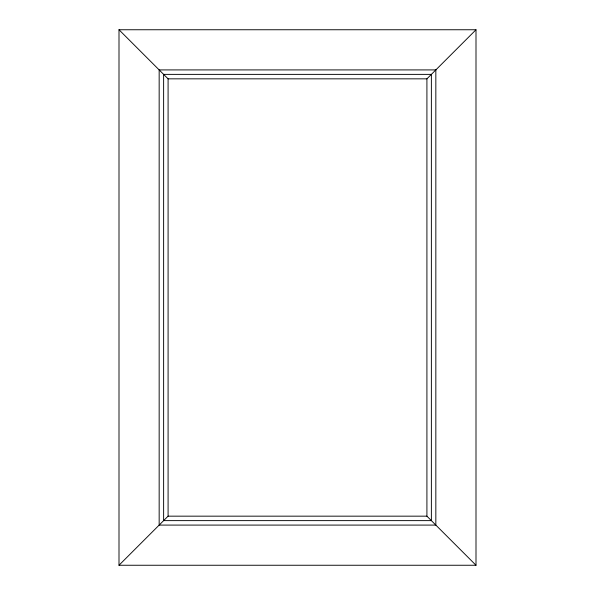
<?xml version="1.0" encoding="UTF-8"?>
<svg xmlns="http://www.w3.org/2000/svg" width="595" height="595" viewBox="0 0 595 595"><rect width="100%" height="100%" fill="white"/><g stroke="black" fill="none" stroke-linecap="round" stroke-linejoin="round"><path stroke-width="0.89" d="M476 565.25L426.913 516.163L426.913 78.838L476 29.75L119 29.75L119 565.25L476 565.25L476 29.75M119 565.25L168.088 516.163L168.088 78.838L119 29.75M168.088 78.838L426.913 78.838M168.088 516.163L426.913 516.163M435.838 69.913L159.162 69.913L159.162 525.087L435.838 525.087L435.838 69.913M431.375 74.375L163.625 74.375L163.625 520.625L431.375 520.625L431.375 74.375"/></g></svg>
